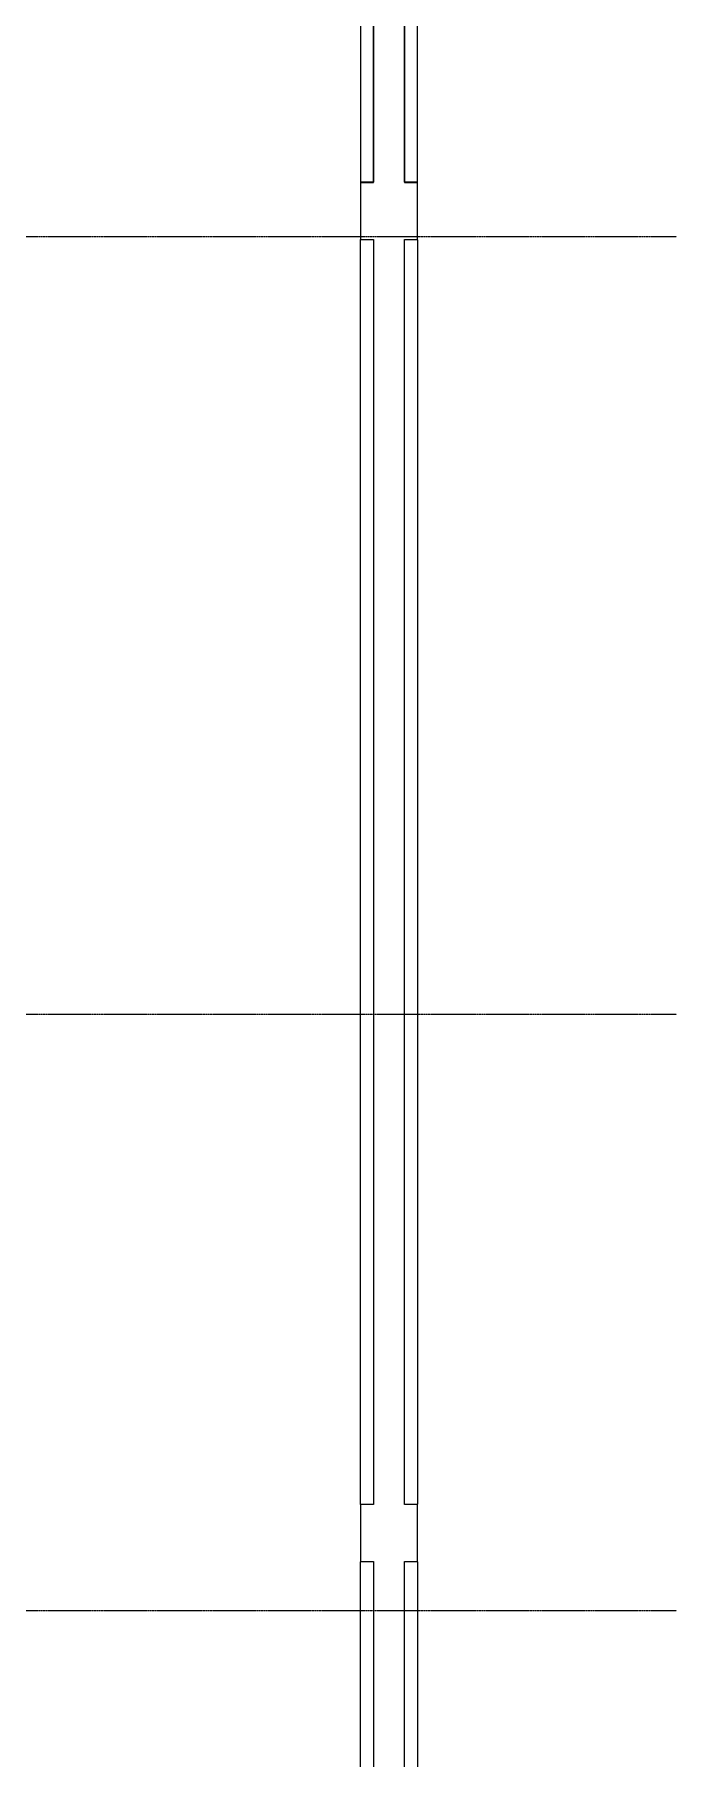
# Model space of a CAD drawing. Header units: millimetres. Extents: x 0 to 71617, y -15450 to 30894.
# Drawn here: x 69138 to 71617, y -7426 to -776 of the extents above; entities that cross this region are included whole.
import ezdxf

# ---------------------------------------------------------------- set-up
doc = ezdxf.new("R2010")
doc.units = ezdxf.units.MM
doc.linetypes.add('CENTER2', pattern=[1.125, 0.75, -0.125, 0.125, -0.125])
doc.linetypes.add('HIDDEN', pattern=[0.375, 0.25, -0.125])
for name, color, linetype, lineweight in [('axis', 40, 'CENTER2', 5), ('DIM2', 4, 'Continuous', 5), ('Hatch', 8, 'Continuous', 5), ('LINE-DETAIL-SAKURA', 2, 'Continuous', 30)]:
    doc.layers.add(name, color=color, linetype=linetype, lineweight=lineweight)
doc.layers.add('Wall', color=7, linetype='Continuous')

# ---------------------------------------------------------------- blocks, each defined once
blk = doc.blocks.new('FENCE-1ST')
at = {"layer": 'Hatch', "linetype": 'HIDDEN', "elevation": -7.9}
for points in [[(51890, 10609.2), (51940, 10609.2), (51940, 15789), (51890, 15789)], [(52110, 15789), (52060, 15789), (52060, 10609.2), (52110, 10609.2)], [(51890, 10389.2), (51940, 10389.2), (51940, 5509.3), (51890, 5509.3)], [(52110, 5509.3), (52060, 5509.3), (52060, 10389.2), (52110, 10389.2)], [(51890, 5289.3), (51940, 5289.3), (51940, 109.5), (51890, 109.5)], [(52060, 5289.3), (52110, 5289.3), (52110, 109.5), (52060, 109.5)]]:
    blk.add_lwpolyline(points, close=True, dxfattribs=at)
at = {"layer": 'Wall', "elevation": -7.9}
for points in [[(45890, 15789.6), (46110, 15789.6), (46110, 15839.6), (49890, 15839.6), (49890, 15789.6), (50110, 15789.6), (50110, 15839.6), (51890, 15839.6), (51890, 15789.6), (51940, 15789.6), (51940, 10609.7), (51890, 10609.7), (51890, 10389.7), (51940, 10389.7), (51940, 5509.9), (51890, 5509.9), (51890, 5289.9), (51940, 5289.9), (51940, 110)], [(52060, 110), (52060, 5289.9), (52110, 5289.9), (52110, 5509.9), (52060, 5509.9), (52060, 10389.7), (52110, 10389.7), (52110, 10609.7), (52060, 10609.7), (52060, 15789.6), (52110, 15789), (52110, 16009.6), (51890, 16009.6), (51890, 15959.6), (50110, 15959.6), (50110, 16009.6), (49890, 16009.6), (49890, 15959.6), (46110, 15959.6), (46110, 16009.6), (45890, 16009.6)]]:
    blk.add_lwpolyline(points, dxfattribs=at)
blk = doc.blocks.new('GRIDLINE-GF')
at = {"layer": 'axis'}
for p, q in [((48410, 6500), (-4020, 6500)), ((48410, 3500, 0), (-4020, 3500, 7.6)), ((48410, 1200), (-4020, 1200))]:
    blk.add_line(p, q, dxfattribs=at)

msp = doc.modelspace()

# ---------------------------------------------------------------- block references
at = {"layer": 'DIM2'}
msp.add_blockref('GRIDLINE-GF', (23206.5, -8056.5, 7.9), dxfattribs=at)
at = {"layer": 'LINE-DETAIL-SAKURA'}
msp.add_blockref('FENCE-1ST', (18506.5, -11956.1, 15.9), dxfattribs=at)

doc.saveas('drawing.dxf')
